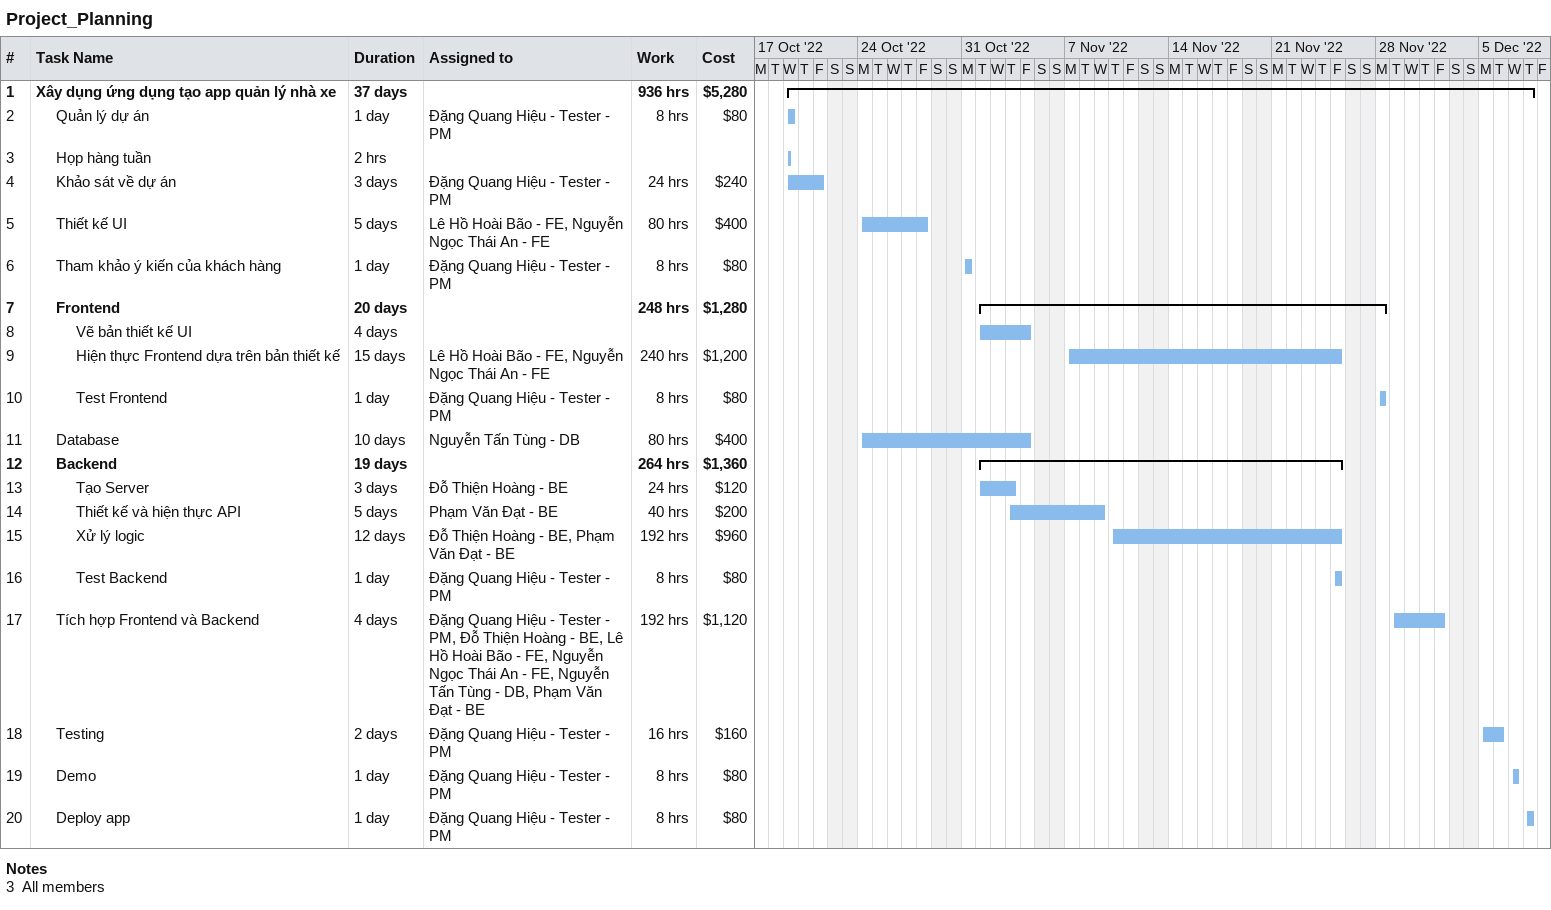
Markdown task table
Project_Planning

| ID | Level | Task | Duration | Start | Finish | Resources | Work (h) | Cost ($) |
|---|---|---|---|---|---|---|---|---|
| 1 | 1 | **Xây dụng ứng dụng tạo app quản lý nhà xe** | 37d | 2022-10-19 | 2022-12-08 |  | 936 | 5280 |
| 2 | 2 | Quản lý dự án | 1d | 2022-10-19 | 2022-10-19 | Đặng Quang Hiệu - Tester - PM | 8 | 80 |
| 3 | 2 | Họp hàng tuần | 2h | 2022-10-19 | 2022-10-19 |  |  |  |
| 4 | 2 | Khảo sát về dự án | 3d | 2022-10-19 | 2022-10-21 | Đặng Quang Hiệu - Tester - PM | 24 | 240 |
| 5 | 2 | Thiết kế UI | 5d | 2022-10-24 | 2022-10-28 | Lê Hồ Hoài Bão - FE, Nguyễn Ngọc Thái An - FE | 80 | 400 |
| 6 | 2 | Tham khảo ý kiến của khách hàng | 1d | 2022-10-31 | 2022-10-31 | Đặng Quang Hiệu - Tester - PM | 8 | 80 |
| 7 | 2 | **Frontend** | 20d | 2022-11-01 | 2022-11-28 |  | 248 | 1280 |
| 8 | 3 | Vẽ bản thiết kế UI | 4d | 2022-11-01 | 2022-11-04 |  |  |  |
| 9 | 3 | Hiện thực Frontend dựa trên bản thiết kế | 15d | 2022-11-07 | 2022-11-25 | Lê Hồ Hoài Bão - FE, Nguyễn Ngọc Thái An - FE | 240 | 1200 |
| 10 | 3 | Test Frontend | 1d | 2022-11-28 | 2022-11-28 | Đặng Quang Hiệu - Tester - PM | 8 | 80 |
| 11 | 2 | Database | 10d | 2022-10-24 | 2022-11-04 | Nguyễn Tấn Tùng - DB | 80 | 400 |
| 12 | 2 | **Backend** | 19d | 2022-11-01 | 2022-11-25 |  | 264 | 1360 |
| 13 | 3 | Tạo Server | 3d | 2022-11-01 | 2022-11-03 | Đỗ Thiện Hoàng - BE | 24 | 120 |
| 14 | 3 | Thiết kế và hiện thực API | 5d | 2022-11-03 | 2022-11-09 | Phạm Văn Đạt - BE | 40 | 200 |
| 15 | 3 | Xử lý logic | 12d | 2022-11-10 | 2022-11-25 | Đỗ Thiện Hoàng - BE, Phạm Văn Đạt - BE | 192 | 960 |
| 16 | 3 | Test Backend | 1d | 2022-11-25 | 2022-11-25 | Đặng Quang Hiệu - Tester - PM | 8 | 80 |
| 17 | 2 | Tích hợp Frontend và Backend | 4d | 2022-11-29 | 2022-12-02 | Đặng Quang Hiệu - Tester - PM, Đỗ Thiện Hoàng - BE, Lê Hồ Hoài Bão - FE, Nguyễn Ngọc Thái An - FE, Nguyễn Tấn Tùng - DB, Phạm Văn Đạt - BE | 192 | 1120 |
| 18 | 2 | Testing | 2d | 2022-12-05 | 2022-12-06 | Đặng Quang Hiệu - Tester - PM | 16 | 160 |
| 19 | 2 | Demo | 1d | 2022-12-07 | 2022-12-07 | Đặng Quang Hiệu - Tester - PM | 8 | 80 |
| 20 | 2 | Deploy app | 1d | 2022-12-08 | 2022-12-08 | Đặng Quang Hiệu - Tester - PM | 8 | 80 |

Notes
- 3: All members
